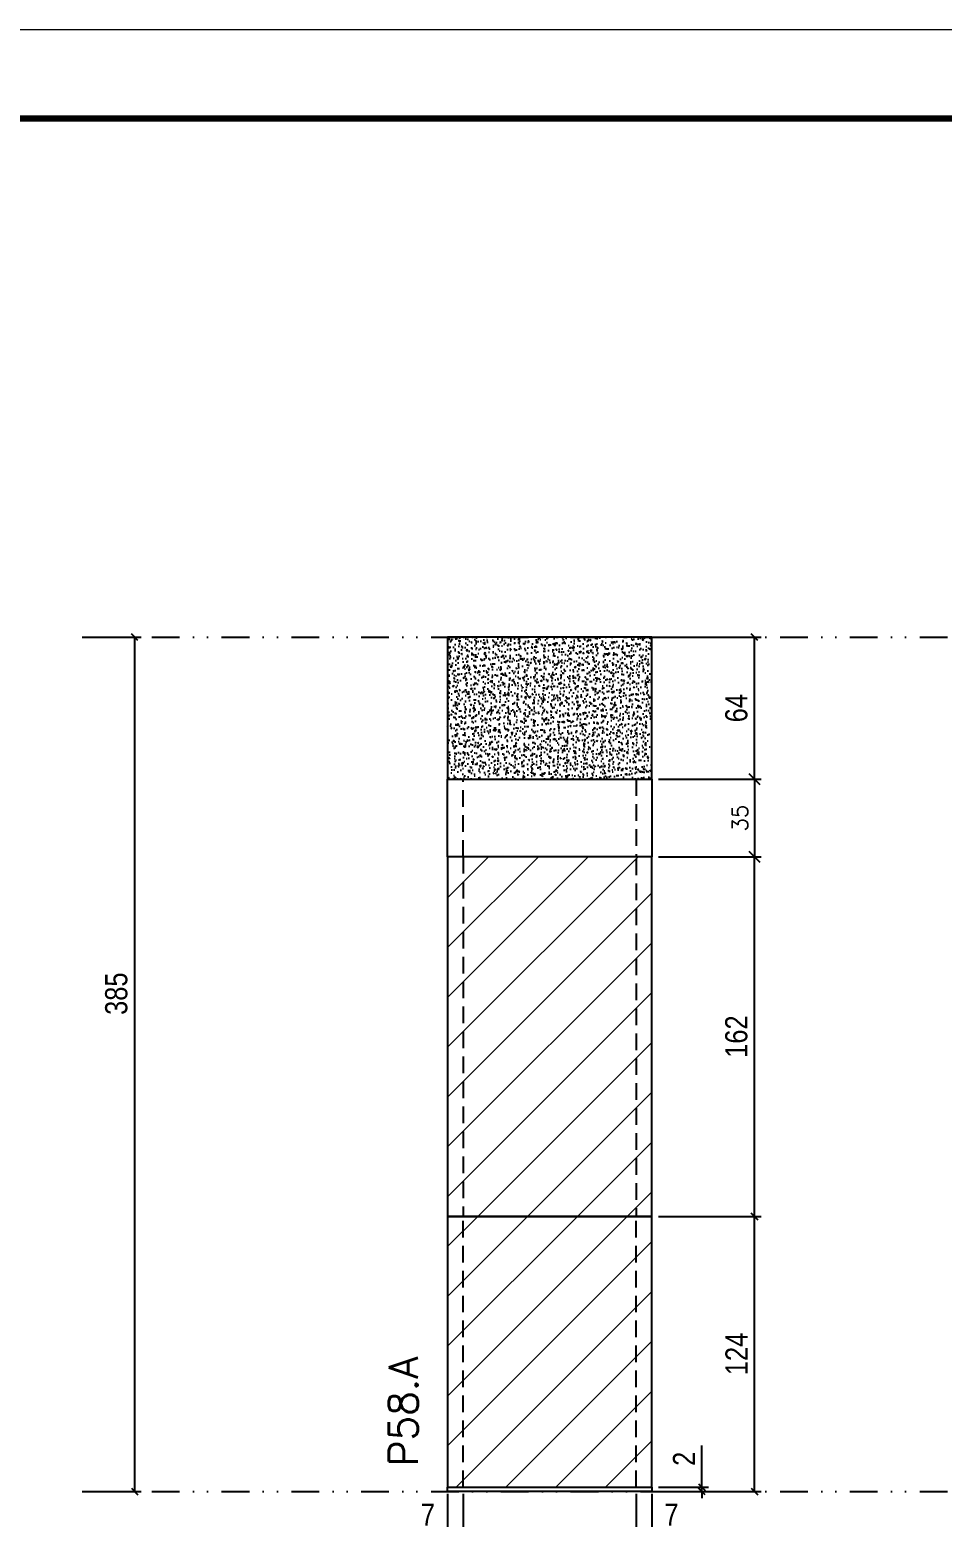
# Model space of a CAD drawing. Extents: x 1945 to 10875, y -3405 to 3369.
# Drawn here: x 7125 to 7536, y -1876 to -1206 of the extents above; entities that cross this region are included whole.
import ezdxf

# ---------------------------------------------------------------- set-up
doc = ezdxf.new("R2010")
doc.units = 0
for name, pattern in [('DASHED', [0.75, 0.5, -0.25]), ('DIVIDE2', [0.625, 0.25, -0.125, 0, -0.125, 0, -0.125]), ('HIDDEN', [0.375, 0.25, -0.125])]:
    doc.linetypes.add(name, pattern=pattern)
for name, color, linetype in [('COTA', 241, 'Continuous'), ('cotas', 4, 'Continuous'), ('FUNDOS', 1, 'Continuous'), ('Nível', 160, 'Continuous'), ('Painéis', 200, 'Continuous'), ('Sarrafo de Pressão', 42, 'HIDDEN')]:
    doc.layers.add(name, color=color, linetype=linetype)
for name, color, linetype, lineweight in [('Folhas', 255, 'Continuous', 9), ('Hachura', 251, 'Continuous', 9), ('SARRAFO DE PRESSAO', 251, 'DASHED', 9), ('Texto Seção', 7, 'Continuous', 15)]:
    doc.layers.add(name, color=color, linetype=linetype, lineweight=lineweight)
doc.styles.add('COTA TECNICA', font='techl___.ttf', dxfattribs={"height": 10})
doc.styles.add('COTA TECNICA-50', font='techl___.ttf', dxfattribs={"height": 10})
doc.styles.add('REGUA-120', font='ROMANS.shx', dxfattribs={"height": 15})
doc.styles.add('ROMANS', font='romans.shx')
doc.dimstyles.new('COTA PAINEL-50', dxfattribs={"dimtxt": 10, "dimasz": 3, "dimexe": 3, "dimexo": 3, "dimgap": 3, "dimtad": 1, "dimdec": 1, "dimzin": 12, "dimdsep": 46, "dimtxsty": 'COTA TECNICA-50', "dimblk1": 'OBLIQUE', "dimblk2": 'OBLIQUE', "dimsah": 1, "dimcen": 0.9, "dimclrd": 4, "dimclre": 4, "dimclrt": 240, "dimadec": 1, "dimazin": 3, "dimtfac": 1, "dimtdec": 1, "dimtmove": 0, "dimatfit": 3, "dimfxl": 1, "dimtolj": 1, "dimtzin": 12, "dimarcsym": 0})
doc.dimstyles.new('Cota Paínel', dxfattribs={"dimtxt": 7, "dimasz": 5, "dimexe": 3, "dimexo": 3, "dimgap": 3, "dimtad": 1, "dimdec": 1, "dimzin": 12, "dimdsep": 46, "dimtxsty": 'ROMANS', "dimblk": 'ARCHTICK', "dimcen": 0, "dimclrd": 4, "dimclre": 4, "dimclrt": 1, "dimadec": 1, "dimazin": 3, "dimtfac": 1, "dimtdec": 1, "dimtmove": 0, "dimatfit": 3, "dimldrblk": 'OBLIQUE', "dimfxl": 1, "dimtolj": 1, "dimtzin": 12, "dimarcsym": 0})
doc.dimstyles.new('PAINEL', dxfattribs={"dimtxt": 10, "dimasz": 3, "dimexe": 3, "dimexo": 3, "dimgap": 3, "dimtad": 1, "dimdec": 1, "dimzin": 12, "dimdsep": 46, "dimtxsty": 'COTA TECNICA', "dimblk1": 'OBLIQUE', "dimblk2": 'OBLIQUE', "dimsah": 1, "dimcen": 0.9, "dimclrd": 4, "dimclre": 4, "dimclrt": 240, "dimadec": 1, "dimazin": 3, "dimtfac": 1, "dimtdec": 1, "dimtmove": 0, "dimatfit": 3, "dimfxl": 1, "dimtolj": 1, "dimtzin": 12, "dimarcsym": 0})
pattern_1 = [(45, (-123905.793, -33000.405), (-11.2253202, 11.2253202), [])]

# ---------------------------------------------------------------- blocks, each defined once
blk = doc.blocks.new('9999999999')
at = {"layer": 'Folhas'}
blk.add_lwpolyline([(98138.98, 34190.21), (99623.98, 34190.21), (99623.98, 35240.21), (98138.98, 35240.21)], close=True, dxfattribs=at)
at = {"layer": 'Folhas', "color": 30, "const_width": 3}
blk.add_lwpolyline([(98213.98, 34230.21), (99583.98, 34230.21), (99583.98, 35200.21), (98213.98, 35200.21)], close=True, dxfattribs=at)
blk = doc.blocks.new('_Oblique')
at = {"color": 0, "linetype": 'ByBlock', "lineweight": -2}
blk.add_line((-0.5, -0.5), (0.5, 0.5), dxfattribs=at)
blk = doc.blocks.new('*D310')
at = {"layer": 'cotas', "color": 4, "linetype": 'ByBlock', "lineweight": -2, "transparency": 16777216}
for p, q in [((7151.36, -1479.64), (7175.08, -1479.64)), ((7172.08, -1479.64), (7172.08, -1864.64)), ((7151.36, -1864.64), (7175.08, -1864.64))]:
    blk.add_line(p, q, dxfattribs=at)
at = {"layer": 'Defpoints', "color": 0, "linetype": 'ByBlock', "transparency": 16777216}
for p in [(7148.36, -1479.64), (7148.36, -1864.64), (7172.08, -1864.64)]:
    blk.add_point(p, dxfattribs=at)
at = {"layer": 'cotas', "color": 4, "linetype": 'ByBlock', "lineweight": -2, "transparency": 16777216, "xscale": 3, "yscale": 3, "zscale": 3}
for p, rotation in [((7172.08, -1479.64), 90), ((7172.08, -1864.64), 270)]:
    blk.add_blockref('_Oblique', p, dxfattribs=dict(at, rotation=rotation))
at = {"layer": 'cotas', "color": 240, "linetype": 'ByBlock', "transparency": 16777216, "insert": (7163.84, -1640.3), "char_height": 10, "attachment_point": 5, "rotation": 90, "style": 'COTA TECNICA'}
blk.add_mtext('\\A1;385', dxfattribs=at)
blk = doc.blocks.new('*D424')
at = {"layer": 'COTA', "color": 4, "lineweight": -2, "transparency": 16777216}
for p, q in [((7313.07, -1865.64), (7313.07, -1919.82)), ((7405.07, -1865.64), (7405.07, -1919.82)), ((7313.07, -1916.82), (7405.07, -1916.82))]:
    blk.add_line(p, q, dxfattribs=at)
at = {"layer": 'Defpoints', "color": 0, "transparency": 16777216}
for p in [(7313.07, -1862.64), (7405.07, -1862.64), (7405.07, -1916.82)]:
    blk.add_point(p, dxfattribs=at)
at = {"layer": 'COTA', "color": 4, "lineweight": -2, "transparency": 16777216, "xscale": 3, "yscale": 3, "zscale": 3, "rotation": 180}
blk.add_blockref('_Oblique', (7313.07, -1916.82), dxfattribs=at)
at = {"layer": 'COTA', "color": 4, "lineweight": -2, "transparency": 16777216, "xscale": 3, "yscale": 3, "zscale": 3}
blk.add_blockref('_Oblique', (7405.07, -1916.82), dxfattribs=at)
at = {"layer": 'COTA', "color": 240, "transparency": 16777216, "insert": (7359.07, -1908.73), "char_height": 10, "attachment_point": 5, "style": 'COTA TECNICA'}
blk.add_mtext('\\A1;92', dxfattribs=at)
blk = doc.blocks.new('*D425')
at = {"layer": 'COTA', "color": 4, "lineweight": -2, "transparency": 16777216}
for p, q in [((7408.07, -1479.64), (7454.31, -1479.64)), ((7451.31, -1543.64), (7451.31, -1479.64)), ((7408.07, -1543.64), (7454.31, -1543.64))]:
    blk.add_line(p, q, dxfattribs=at)
at = {"layer": 'Defpoints', "color": 0, "transparency": 16777216}
for p in [(7405.07, -1479.64), (7451.31, -1479.64), (7405.07, -1543.64)]:
    blk.add_point(p, dxfattribs=at)
at = {"layer": 'COTA', "color": 4, "lineweight": -2, "transparency": 16777216, "xscale": 3, "yscale": 3, "zscale": 3}
for p, rotation in [((7451.31, -1479.64), 90), ((7451.31, -1543.64), 270)]:
    blk.add_blockref('_Oblique', p, dxfattribs=dict(at, rotation=rotation))
at = {"layer": 'COTA', "color": 240, "transparency": 16777216, "insert": (7443.2, -1511.64), "char_height": 10, "attachment_point": 5, "rotation": 90, "style": 'COTA TECNICA'}
blk.add_mtext('\\A1;64', dxfattribs=at)
blk = doc.blocks.new('*D426')
at = {"layer": 'COTA', "color": 4, "lineweight": -2, "transparency": 16777216}
for p, q in [((7408.07, -1740.64), (7454.31, -1740.64)), ((7451.31, -1864.64), (7451.31, -1740.64)), ((7408.07, -1864.64), (7454.31, -1864.64))]:
    blk.add_line(p, q, dxfattribs=at)
at = {"layer": 'Defpoints', "color": 0, "transparency": 16777216}
for p in [(7405.07, -1740.64), (7451.31, -1740.64), (7405.07, -1864.64)]:
    blk.add_point(p, dxfattribs=at)
at = {"layer": 'COTA', "color": 4, "lineweight": -2, "transparency": 16777216, "xscale": 3, "yscale": 3, "zscale": 3}
for p, rotation in [((7451.31, -1740.64), 90), ((7451.31, -1864.64), 270)]:
    blk.add_blockref('_Oblique', p, dxfattribs=dict(at, rotation=rotation))
at = {"layer": 'COTA', "color": 240, "transparency": 16777216, "insert": (7443.23, -1802.64), "char_height": 10, "attachment_point": 5, "rotation": 90, "style": 'COTA TECNICA-50'}
blk.add_mtext('\\A1;124', dxfattribs=at)
blk = doc.blocks.new('*D427')
at = {"layer": 'COTA', "color": 4, "lineweight": -2, "transparency": 16777216}
for p, q in [((7427.59, -1862.64), (7427.59, -1843.84)), ((7408.07, -1862.64), (7430.59, -1862.64)), ((7427.59, -1864.64), (7427.59, -1862.64)), ((7408.07, -1864.64), (7430.59, -1864.64)), ((7427.59, -1864.64), (7427.59, -1867.64))]:
    blk.add_line(p, q, dxfattribs=at)
at = {"layer": 'Defpoints', "color": 0, "transparency": 16777216}
for p in [(7405.07, -1862.64), (7405.07, -1864.64), (7427.59, -1864.64)]:
    blk.add_point(p, dxfattribs=at)
at = {"layer": 'COTA', "color": 4, "lineweight": -2, "transparency": 16777216, "xscale": 3, "yscale": 3, "zscale": 3}
for p, rotation in [((7427.59, -1862.64), 270), ((7427.59, -1864.64), 90)]:
    blk.add_blockref('_Oblique', p, dxfattribs=dict(at, rotation=rotation))
at = {"layer": 'COTA', "color": 240, "transparency": 16777216, "insert": (7419.59, -1849.9), "char_height": 10, "attachment_point": 5, "rotation": 90, "style": 'COTA TECNICA-50'}
blk.add_mtext('\\A1;2', dxfattribs=at)
blk = doc.blocks.new('*D428')
at = {"layer": 'COTA', "color": 4, "lineweight": -2, "transparency": 16777216}
for p, q in [((7313.07, -1867.64), (7313.07, -1886.15)), ((7320.07, -1865.64), (7320.07, -1886.15)), ((7313.07, -1883.15), (7298.34, -1883.15)), ((7320.07, -1883.15), (7313.07, -1883.15))]:
    blk.add_line(p, q, dxfattribs=at)
at = {"layer": 'Defpoints', "color": 0, "transparency": 16777216}
for p in [(7320.07, -1862.64), (7313.07, -1864.64), (7313.07, -1883.15)]:
    blk.add_point(p, dxfattribs=at)
at = {"layer": 'COTA', "color": 4, "lineweight": -2, "transparency": 16777216, "xscale": 3, "yscale": 3, "zscale": 3, "rotation": 180}
blk.add_blockref('_Oblique', (7313.07, -1883.15), dxfattribs=at)
at = {"layer": 'COTA', "color": 4, "lineweight": -2, "transparency": 16777216, "xscale": 3, "yscale": 3, "zscale": 3}
blk.add_blockref('_Oblique', (7320.07, -1883.15), dxfattribs=at)
at = {"layer": 'COTA', "color": 240, "transparency": 16777216, "insert": (7304.2, -1875.08), "char_height": 10, "attachment_point": 5, "style": 'COTA TECNICA-50'}
blk.add_mtext('\\A1;7', dxfattribs=at)
blk = doc.blocks.new('*D429')
at = {"layer": 'COTA', "color": 4, "lineweight": -2, "transparency": 16777216}
for p, q in [((7398.07, -1865.64), (7398.07, -1886.15)), ((7405.07, -1867.64), (7405.07, -1886.15)), ((7398.07, -1883.15), (7405.07, -1883.15)), ((7405.07, -1883.15), (7419.8, -1883.15))]:
    blk.add_line(p, q, dxfattribs=at)
at = {"layer": 'Defpoints', "color": 0, "transparency": 16777216}
for p in [(7398.07, -1862.64), (7405.07, -1864.64), (7405.07, -1883.15)]:
    blk.add_point(p, dxfattribs=at)
at = {"layer": 'COTA', "color": 4, "lineweight": -2, "transparency": 16777216, "xscale": 3, "yscale": 3, "zscale": 3, "rotation": 180}
blk.add_blockref('_Oblique', (7398.07, -1883.15), dxfattribs=at)
at = {"layer": 'COTA', "color": 4, "lineweight": -2, "transparency": 16777216, "xscale": 3, "yscale": 3, "zscale": 3}
blk.add_blockref('_Oblique', (7405.07, -1883.15), dxfattribs=at)
at = {"layer": 'COTA', "color": 240, "transparency": 16777216, "insert": (7413.93, -1875.08), "char_height": 10, "attachment_point": 5, "style": 'COTA TECNICA-50'}
blk.add_mtext('\\A1;7', dxfattribs=at)
blk = doc.blocks.new('*D451')
at = {"layer": 'Defpoints', "color": 0, "linetype": 'ByBlock', "transparency": 16777216}
for p in [(7405.07, -1578.64), (7451.31, -1578.64), (7405.07, -1740.64)]:
    blk.add_point(p, dxfattribs=at)
at = {"layer": 'FUNDOS', "color": 4, "linetype": 'ByBlock', "lineweight": -2, "transparency": 16777216}
for p, q in [((7408.07, -1578.64), (7454.31, -1578.64)), ((7451.31, -1740.64), (7451.31, -1578.64)), ((7408.07, -1740.64), (7454.31, -1740.64))]:
    blk.add_line(p, q, dxfattribs=at)
at = {"layer": 'FUNDOS', "color": 4, "linetype": 'ByBlock', "lineweight": -2, "transparency": 16777216, "xscale": 3, "yscale": 3, "zscale": 3}
for p, rotation in [((7451.31, -1578.64), 90), ((7451.31, -1740.64), 270)]:
    blk.add_blockref('_Oblique', p, dxfattribs=dict(at, rotation=rotation))
at = {"layer": 'FUNDOS', "color": 240, "linetype": 'ByBlock', "transparency": 16777216, "insert": (7443.2, -1659.64), "char_height": 10, "attachment_point": 5, "rotation": 90, "style": 'COTA TECNICA'}
blk.add_mtext('\\A1;162', dxfattribs=at)
blk = doc.blocks.new('_ArchTick')
at = {"color": 0, "linetype": 'ByBlock', "const_width": 0.15}
blk.add_lwpolyline([(-0.5, -0.5), (0.5, 0.5)], dxfattribs=at)
blk = doc.blocks.new('*D448')
at = {"layer": 'COTA', "color": 4, "lineweight": -2, "transparency": 16777216}
for p, q in [((7408.07, -1543.64), (7454.31, -1543.64)), ((7451.31, -1543.64), (7451.31, -1578.64)), ((7408.07, -1578.64), (7454.31, -1578.64))]:
    blk.add_line(p, q, dxfattribs=at)
at = {"layer": 'Defpoints', "color": 0, "transparency": 16777216}
for p in [(7405.07, -1543.64), (7405.07, -1578.64), (7451.31, -1578.64)]:
    blk.add_point(p, dxfattribs=at)
at = {"layer": 'COTA', "color": 4, "lineweight": -2, "transparency": 16777216, "xscale": 5, "yscale": 5, "zscale": 5}
for p, rotation in [((7451.31, -1543.64), 90), ((7451.31, -1578.64), 270)]:
    blk.add_blockref('_ArchTick', p, dxfattribs=dict(at, rotation=rotation))
at = {"layer": 'COTA', "color": 1, "transparency": 16777216, "insert": (7444.81, -1561.14), "char_height": 7, "attachment_point": 5, "rotation": 90, "style": 'ROMANS'}
blk.add_mtext('\\A1;35', dxfattribs=at)

msp = doc.modelspace()

# ---------------------------------------------------------------- hatches: boundary and pattern name
at = {"layer": 'COTA', "linetype": 'ByBlock'}
h = msp.add_hatch(dxfattribs=at)
h.set_pattern_fill('AR-CONC', color=256, scale=0.03)
h.set_pattern_definition([(50, (-123790.017, -28368.905), (5.46554007, -0.47817257), [0.5715, -6.2865]), (355, (-123790.017, -28368.905), (-1.05730264, 5.73170536), [0.4572, -5.02921753]), (100.4514447, (-123789.5613, -28368.945), (4.40823741, 5.25353256), [0.48570026, -5.34270734]), (46.1842, (-123790.017, -28367.381), (8.13237123, -1.26126984), [0.85725, -9.42975]), (96.6355576, (-123789.339, -28367.486), (7.122124, 7.42278374), [0.7285507, -8.01406824]), (351.184151, (-123790.017, -28367.381), (7.122124, 7.42278374), [0.685799, -7.54379196]), (21, (-123789.255, -28367.762), (4.54843174, -3.06795595), [0.5715, -6.2865]), (326, (-123789.255, -28367.762), (1.85406085, 5.52563898), [0.4572, -5.0292]), (71.451445, (-123788.876, -28368.0176), (6.40249258, 2.45768307), [0.48570026, -5.34269813]), (37.5, (-123790.0168, -28368.905), (0.092658098, 2.536651166), [0, -4.96824, 0, -5.1054, 0, -5.04825]), (7.5, (-123790.0168, -28368.905), (2.004589875, 3.005417245), [0, -2.91084, 0, -4.85394, 0, -1.92405]), (327.5, (-123791.716, -28368.905), (4.067717855, -0.17186232), [0, -1.905, 0, -5.9436, 0, -7.8867]), (317.5, (-123792.478, -28368.905), (4.44387544, 0.76279473), [0, -2.4765, 0, -3.94716, 0, -5.6007])])
h.paths.add_polyline_path([(7313.07, -1543.64), (7405.07, -1543.64), (7405.07, -1479.64), (7313.07, -1479.64)])
at = {"layer": 'Hachura', "linetype": 'ByBlock'}
h = msp.add_hatch(dxfattribs=at)
h.set_pattern_fill('ANSI31', color=256, scale=5)
h.set_pattern_definition(pattern_1)
h.paths.add_polyline_path([(7313.07, -1740.64), (7405.07, -1740.64), (7405.07, -1578.64), (7313.07, -1578.64)])
h = msp.add_hatch(dxfattribs=at)
h.set_pattern_fill('ANSI31', color=256, scale=5)
h.set_pattern_definition(pattern_1)
h.paths.add_polyline_path([(7405.07, -1740.64), (7313.07, -1740.64), (7313.07, -1862.64), (7405.07, -1862.64)])

# ---------------------------------------------------------------- linework, layer by layer
at = {"layer": 'COTA', "linetype": 'ByBlock'}
msp.add_lwpolyline([(7313.07, -1543.64), (7405.07, -1543.64), (7405.07, -1479.64), (7313.07, -1479.64)], close=True, dxfattribs=at)
at = {"layer": 'Nível', "color": 4, "linetype": 'DIVIDE2', "ltscale": 50}
for p, q in [((7148.36, -1479.64), (8158.71, -1479.64)), ((7148.36, -1864.64), (8158.71, -1864.64))]:
    msp.add_line(p, q, dxfattribs=at)
at = {"layer": 'Painéis'}
for p, q in [((7313.07, -1543.64), (7405.07, -1543.64)), ((7313.07, -1578.64), (7313.07, -1543.64)), ((7405.07, -1543.64), (7405.07, -1578.64)), ((7405.07, -1578.64), (7313.07, -1578.64))]:
    msp.add_line(p, q, dxfattribs=at)
for points in [[(7313.07, -1740.64), (7405.07, -1740.64), (7405.07, -1578.64), (7313.07, -1578.64)], [(7313.07, -1862.64), (7405.07, -1862.64), (7405.07, -1740.64), (7313.07, -1740.64)], [(7313.07, -1862.64), (7405.07, -1862.64), (7405.07, -1864.64), (7313.07, -1864.64)]]:
    msp.add_lwpolyline(points, close=True, dxfattribs=at)
at = {"layer": 'Sarrafo de Pressão', "ltscale": 30}
for p, q in [((7320.07, -1578.64), (7320.07, -1543.64)), ((7398.07, -1543.64), (7398.07, -1578.64)), ((7320.07, -1578.64), (7320.07, -1740.64)), ((7398.07, -1579.44), (7398.07, -1740.64)), ((7320.07, -1862.64), (7320.07, -1740.64)), ((7398.07, -1862.64), (7398.07, -1740.64))]:
    msp.add_line(p, q, dxfattribs=at)

# ---------------------------------------------------------------- block references
at = {"layer": 'SARRAFO DE PRESSAO', "color": 6, "linetype": 'ByBlock'}
msp.add_blockref('9999999999', (-91425.27, -36446.13), dxfattribs=at)

# ---------------------------------------------------------------- texts
at = {"layer": 'Texto Seção', "insert": (7299.6, -1853.39), "char_height": 13, "width": 285.3299, "attachment_point": 7, "rotation": 90, "style": 'REGUA-120'}
msp.add_mtext('P58.A', dxfattribs=at)

# ---------------------------------------------------------------- dimensions: what is measured, and where the dimension line sits
at = {"layer": 'COTA'}
dim = msp.add_linear_dim(base=(7451.31, -1479.64), p1=(7405.07, -1543.64), p2=(7405.07, -1479.64), angle=90, dimstyle='PAINEL', override={"dimarcsym": 2}, dxfattribs=at)
dim.commit()
dim.dimension.update_dxf_attribs({"geometry": '*D425', "text_midpoint": (7443.2, -1511.64)})
for base, p1, p2, angle, dimstyle, picture, middle in [((7451.31, -1578.64), (7405.07, -1543.64), (7405.07, -1578.64), 90, 'Cota Paínel', '*D448', (7444.81, -1561.14)), ((7451.31, -1740.64), (7405.07, -1864.64), (7405.07, -1740.64), 90, 'COTA PAINEL-50', '*D426', (7443.23, -1802.64)), ((7313.07, -1883.15), (7320.07, -1862.64), (7313.07, -1864.64), 180, 'COTA PAINEL-50', '*D428', (7304.2, -1875.08))]:
    dim = msp.add_linear_dim(base=base, p1=p1, p2=p2, angle=angle, dimstyle=dimstyle, dxfattribs=at)
    dim.commit()
    dim.dimension.update_dxf_attribs({"geometry": picture, "text_midpoint": middle})
dim = msp.add_linear_dim(base=(7427.59, -1864.64), p1=(7405.07, -1862.64), p2=(7405.07, -1864.64), angle=90, dimstyle='COTA PAINEL-50', dxfattribs=at)
dim.commit()
dim.dimension.update_dxf_attribs({"geometry": '*D427', "text_midpoint": (7427.59, -1849.9), "dimtype": 160})
dim = msp.add_linear_dim(base=(7405.07, -1916.82), p1=(7313.07, -1862.64), p2=(7405.07, -1862.64), dimstyle='PAINEL', override={"dimarcsym": 2}, dxfattribs=at)
dim.commit()
dim.dimension.update_dxf_attribs({"geometry": '*D424', "text_midpoint": (7359.07, -1908.73)})
dim = msp.add_linear_dim(base=(7405.07, -1883.15), p1=(7398.07, -1862.64), p2=(7405.07, -1864.64), dimstyle='COTA PAINEL-50', dxfattribs=at)
dim.commit()
dim.dimension.update_dxf_attribs({"geometry": '*D429', "text_midpoint": (7413.93, -1875.08)})
at = {"layer": 'cotas', "linetype": 'ByBlock'}
dim = msp.add_linear_dim(base=(7172.08, -1864.64), p1=(7148.36, -1479.64), p2=(7148.36, -1864.64), angle=90, dimstyle='PAINEL', dxfattribs=at)
dim.commit()
dim.dimension.update_dxf_attribs({"geometry": '*D310', "text_midpoint": (7172.08, -1640.3), "dimtype": 160})
at = {"layer": 'FUNDOS', "linetype": 'ByBlock'}
dim = msp.add_linear_dim(base=(7451.31, -1578.64), p1=(7405.07, -1740.64), p2=(7405.07, -1578.64), angle=90, dimstyle='PAINEL', dxfattribs=at)
dim.commit()
dim.dimension.update_dxf_attribs({"geometry": '*D451', "text_midpoint": (7443.2, -1659.64)})

doc.saveas('drawing.dxf')
